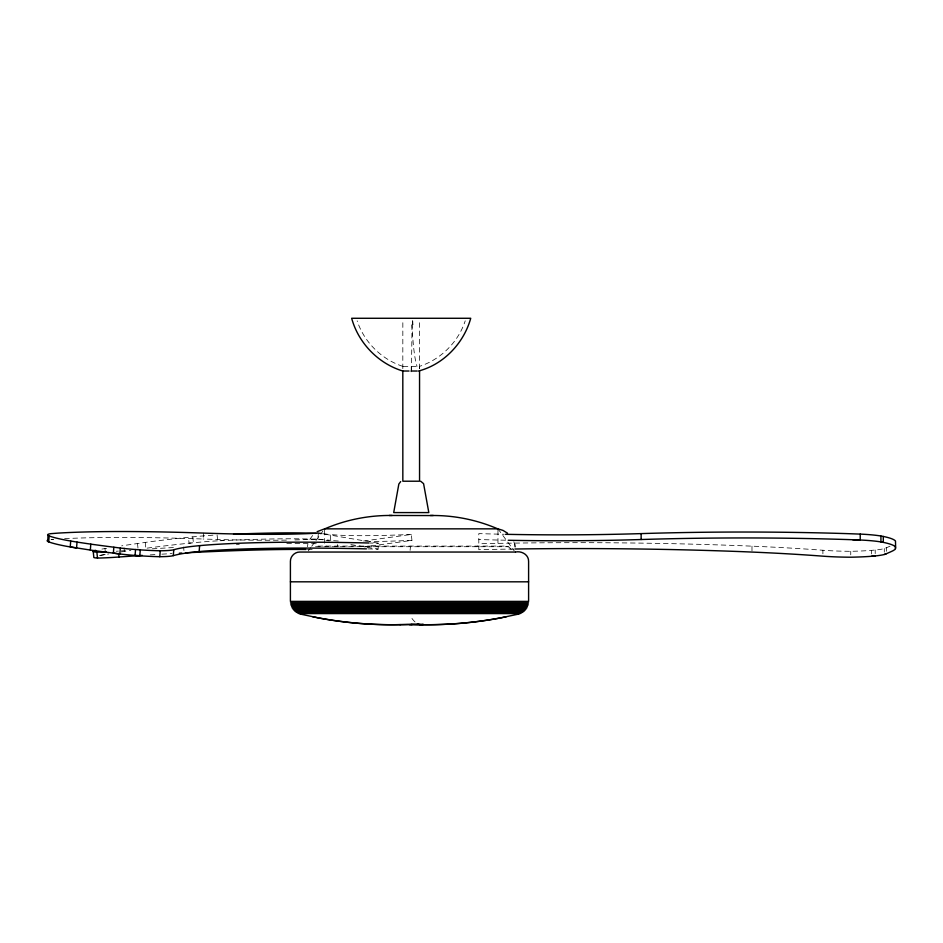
<?xml version="1.0" encoding="UTF-8"?>
<svg xmlns="http://www.w3.org/2000/svg" width="943" height="943" viewBox="0 0 943 943"><rect width="100%" height="100%" fill="white"/><g stroke="black" fill="none" stroke-linecap="round" stroke-linejoin="round"><path stroke-width="0.71" stroke-dasharray="4.71 3.54" d="M402.814 368.689L402.838 321.198M411.325 371.023L411.372 365.106A72.67 1.108 90 0 0 411.961 329.579L412.008 323.437L412.834 323.437L412.893 324.616L411.997 324.616L412.221 329.579A72.293 8.346 90 0 0 416.629 365.118L417.042 366.356M419.564 368.689L419.564 366.356C440.782 359.448 458.274 342.073 465.217 320.856M419.552 368.689L419.552 321.198M411.278 366.356L411.195 373.216L411.101 371.518M64.631 538.642A402.083 33.665 4.8 0 1 203.087 539.007L203.582 533.09M294.947 539.938A317.909 26.616 4.8 0 0 317.862 539.007L318.369 533.09M367.876 548.897A534.304 44.734 4.8 0 1 378.072 549.156L378.567 543.251L321.233 533.573M307.394 546.799L307.878 544.205M309.846 539.29L313.005 535.011M308.29 550.877L310.86 547.4M311.72 546.245L315.139 541.612M315.999 540.445L322.848 531.168M890.051 546.197A499.825 59.185 0 0 1 886.444 547.73L883.544 548.767A34.078 4.031 0 0 1 876.79 549.875L871.367 550.382A51.747 6.13 0 0 1 850.751 551.301A56.403 6.684 0 0 1 822.897 550.252A344.089 40.738 0 0 0 751.984 546.162L742.4 545.761A534.304 63.264 0 0 0 478.808 543.757M99.475 555.521L100.818 555.274A34.078 2.016 -5.9 0 1 105.581 554.484A499.825 29.587 -5.9 0 1 108.645 553.977M100.559 555.321L105.581 554.484M101.927 549.074L104.968 548.567A499.825 29.587 -5.9 0 1 108.032 548.06M121.211 551.926A499.825 29.587 -5.9 0 1 124.429 551.419L130.888 550.417M212.953 535.188A45.735 2.711 -5.9 0 0 194.883 536.65L188.447 537.298A95.526 5.658 -5.9 0 0 148.982 541.883L123.816 545.502A499.825 29.587 -5.9 0 0 121.671 545.844M325.465 546.197L326.231 546.091M363.621 541.023L411.337 534.445L411.938 540.363L364.234 546.928M147.096 548.142L149.595 547.8A95.526 5.658 -5.9 0 1 189.06 543.203L195.496 542.567A45.735 2.711 -5.9 0 1 216.23 540.928L223.385 540.587M53.103 539.313L51.052 539.49L54.8 539.231M411.03 546.091L410.971 546.091A7.332 0.955 -90 0 0 410.111 550.37M403.121 366.356L419.564 366.356M317.991 546.091L505.648 546.091L509.008 547.117L511.919 550.358M315.551 546.716L508.218 546.716L505.672 546.091M317.862 539.007L329.331 540.94M350.831 544.571L378.072 549.156M477.5 546.091L478.113 546.197M402.814 366.356C381.609 359.448 364.104 342.073 357.161 320.856M497.963 528.846L514.23 550.877M513.817 541.695L514.642 544.205M412.421 320.809L412.893 324.616M337.594 544.606L337.842 546.964M322.518 533.762A402.083 23.799 -5.9 0 1 330.168 534.445L330.781 540.363A317.909 18.825 -5.9 0 0 339.115 541.058M217.079 534.94L217.692 540.846L228.123 540.363A402.083 23.799 -5.9 0 1 330.781 540.363M192.785 536.862L193.386 542.767L189.06 543.203L188.447 537.298M183.579 546.999L183.944 550.547M145.234 542.39L145.847 548.307M137.501 543.463L137.984 548.189M124.063 547.871L124.429 551.419M104.968 548.567L105.203 550.936M412.728 320.856L412.834 323.437M886.444 547.73L886.444 551.278M884.298 548.567L884.298 552.115M875.198 550.052L875.198 553.588M871.367 550.382L871.367 553.93M850.751 551.301L850.751 554.849M822.897 550.252L822.897 553.8M751.984 546.162L751.984 550.889M497.963 530.225L497.963 546.716M324.557 530.225L324.557 546.716M415.05 621.967A397.404 51.877 -90 0 1 410.358 616.027M411.938 540.363A317.909 18.825 -5.9 0 1 369.397 541.577M307.453 549.486A534.304 31.626 -5.9 0 1 315.445 549.604M150.232 554.885A344.089 20.369 -5.9 0 1 158.047 554.401M161.901 554.166A344.089 20.369 -5.9 0 1 171.98 553.576M411.337 534.445A317.909 18.825 -5.9 0 1 330.168 534.445M236.375 544.689A534.304 31.626 -5.9 0 1 239.274 544.594M286.802 543.557A534.304 31.626 -5.9 0 1 317.378 543.746M121.187 550.901A344.089 20.369 -5.9 0 1 125.348 550.606M152.247 548.814A344.089 20.369 -5.9 0 1 173.854 547.529M118.394 551.101A56.403 3.336 -5.9 0 1 116.248 551.242M286.366 540.115A317.909 26.616 4.8 0 1 203.087 539.007M368.371 542.991A534.304 44.734 4.8 0 1 378.567 543.251M505.531 540.209A317.909 37.637 0 0 1 478.808 539.526M513.511 549.038A534.304 63.264 0 0 0 478.808 549.675L478.808 533.608A317.909 37.637 0 0 0 504.187 534.268"/><path stroke-width="1.41" d="M418.503 371.023C443.599 364.552 463.85 343.122 470.734 318.274L351.656 318.274C358.411 342.993 378.284 363.574 402.814 371.023L402.838 481.213L419.552 481.213L419.552 371.023M321.233 533.573L318.369 533.09A317.909 26.616 4.8 0 1 203.582 533.09A402.083 33.665 4.8 0 0 58.407 533.09L50.816 533.667A45.735 3.831 4.8 0 0 47.975 535.294L47.81 541.412L48.706 541.848A95.526 8.004 4.8 0 0 67.342 546.445L90.316 550.064A499.825 41.846 4.8 0 0 113.36 553.128A34.078 2.853 4.8 0 0 119.419 553.918L121.576 554.166A34.078 2.853 4.8 0 0 132.916 555.274L139.788 555.781A51.747 4.338 4.8 0 0 159.768 556.7A56.403 4.727 4.8 0 0 173.276 555.651A344.089 28.809 4.8 0 1 199.138 551.561L203.547 551.16A534.304 44.734 4.8 0 1 366.438 548.873M48.305 535.506L49.201 535.93L48.706 541.848L47.48 541.211A45.735 3.831 4.8 0 1 47.739 540.15M70.725 541.034L70.218 546.952L76.536 548.013L77.043 542.095L67.837 540.528A95.526 8.004 4.8 0 1 49.201 535.93M90.316 550.064L90.811 544.146L77.043 542.095M113.855 547.211L113.36 553.128L119.844 553.965L120.339 548.048L113.855 547.211A499.825 41.846 4.8 0 1 90.811 544.146M140.283 549.875L135.556 549.533L135.061 555.451L139.788 555.781L140.283 549.875A51.747 4.338 4.8 0 0 160.263 550.783A56.403 4.727 4.8 0 0 173.771 549.734A344.089 28.809 4.8 0 1 199.633 545.643L204.042 545.243A534.304 44.734 4.8 0 1 368.371 542.991M159.768 556.7L160.263 550.783M173.276 555.651L173.771 549.734M199.138 551.561L199.633 545.643M142.275 555.403A344.089 20.369 -5.9 0 0 119.007 557.007A56.403 3.336 -5.9 0 1 97.494 558.056A51.747 3.065 -5.9 0 1 93.805 557.148L93.192 551.231L94.206 550.712A34.078 2.016 -5.9 0 1 95.644 550.311M400.692 481.578L398.842 484.042L393.702 512.579L428.817 512.579L423.584 483.665L420.696 481.236M317.143 531.663L324.557 528.846L497.963 528.846L503.02 530.414L507.558 533.208M324.781 528.846C345.975 519.699 369.102 515.161 392.182 515.479M852.696 539.738L861.961 540.091A45.735 5.41 0 0 1 879.689 541.73L883.296 542.366A95.526 11.316 0 0 1 895.485 546.952L895.119 549.38L893.304 550.571A499.825 59.185 0 0 1 886.444 553.635L884.298 554.484M518.933 614.023L500.957 617.818A404.17 404.17 0 0 1 418.692 624.643L399.985 624.655M506.261 616.757L501.039 617.818A397.38 393.974 -90 0 1 411.148 624.36M514.902 549.015A534.304 63.264 0 0 1 742.4 551.667L751.984 552.068A344.089 40.738 0 0 1 822.897 556.17A56.403 6.684 0 0 0 850.751 557.207A51.747 6.13 0 0 0 871.367 556.299L875.198 555.957M871.367 556.299L876.79 555.781A34.078 4.031 0 0 0 883.544 554.684L884.487 554.425A34.078 4.031 0 0 0 886.444 553.635M185.476 552.846L191.889 552.515A534.304 31.626 -5.9 0 1 306.062 549.463M497.751 528.846C476.25 519.605 452.758 514.949 429.36 515.562L389.235 515.479M402.814 371.023L409.026 371.023M411.077 371.023L417.207 371.023M430.338 515.479L433.285 515.479M515.09 552.044L299.744 552.044C294.758 551.938 290.303 556.382 290.409 561.38L290.409 601.386L528.599 601.386L528.599 561.38C528.775 554.696 521.562 550.7 515.526 552.044M290.409 581.819L528.599 581.819M290.491 602.813L528.516 602.813M290.715 604.215L528.292 604.215M291.104 605.595L527.903 605.595M291.635 606.915L527.373 606.915M292.306 608.164L526.701 608.164M293.108 609.343L525.899 609.343M294.027 610.427L524.98 610.427M295.065 611.406L523.943 611.406M296.196 612.255L522.799 612.255M297.422 612.985L521.585 612.985M298.719 613.575L520.288 613.575M409.498 624.643L412.056 624.655M895.638 548.531L895.485 541.046A95.526 11.316 0 0 0 883.296 536.449L879.689 535.813A45.735 5.41 0 0 0 861.961 534.174L846.449 533.608A402.083 47.61 0 0 0 641.134 533.608A317.909 37.637 0 0 1 505.531 534.304M135.556 549.533L133.411 549.356A34.078 2.853 4.8 0 1 122.071 548.248L120.339 548.048M312.746 616.757L317.956 617.818A397.38 393.974 90 0 0 407.859 624.36L423.36 624.36A397.404 51.877 -90 0 1 417.419 623.688M300.074 614.023L318.05 617.818A404.17 404.17 0 0 0 400.315 624.643M514.642 544.205L515.137 546.799M118.641 553.458L119.007 557.007M93.192 551.231A51.747 3.065 -5.9 0 0 96.893 552.138L97.494 558.056M883.296 536.449L883.296 542.366L880.927 541.93L880.927 536.013M860.228 534.092L860.228 540.009L846.449 539.526A402.083 47.61 0 0 0 641.134 539.526A317.909 37.637 0 0 1 508.23 540.268M641.134 533.608L641.134 539.526M179.359 553.176A344.089 20.369 -5.9 0 1 181.787 553.046M233.534 534.198A402.083 23.799 -5.9 0 1 316.094 533.384M106.359 551.832A56.403 3.336 -5.9 0 1 96.893 552.138M409.498 624.36L409.498 624.36"/></g></svg>
